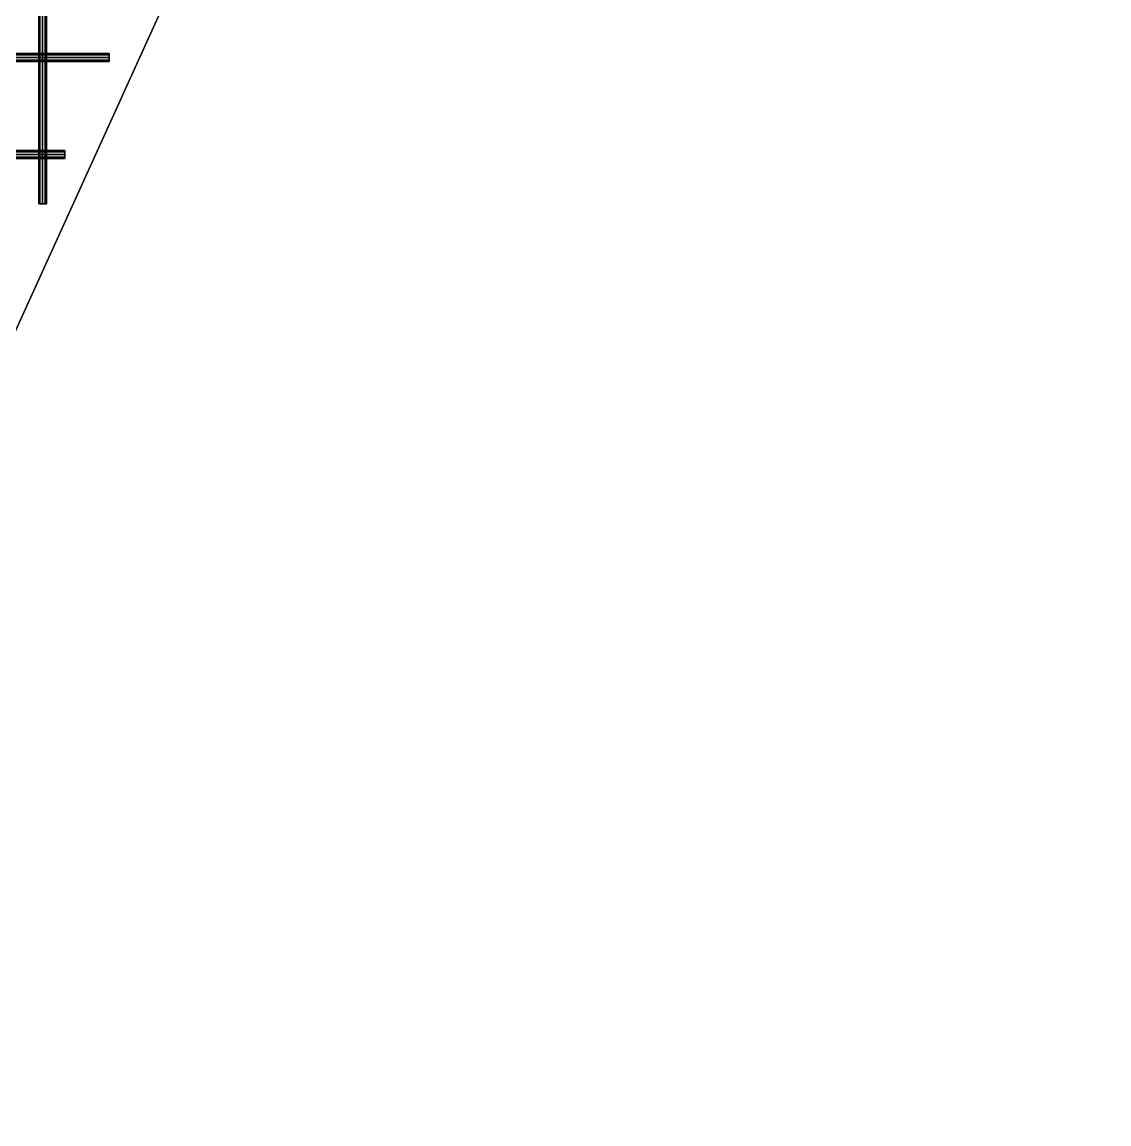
# Model space of a CAD drawing. Extents: x -6000 to 6000, y 0 to 6600.
# Drawn here: x 3758 to 6000, y 0 to 2273 of the extents above; entities that cross this region are included whole.
import ezdxf

# ---------------------------------------------------------------- set-up
doc = ezdxf.new("R2010")
doc.units = 0
for name, color, linetype in [('CONC', 251, 'CONTINUOUS'), ('REBAR-H', 4, 'CONTINUOUS'), ('REBAR-V', 3, 'CONTINUOUS')]:
    doc.layers.add(name, color=color, linetype=linetype)

msp = doc.modelspace()

# ---------------------------------------------------------------- linework, layer by layer
at = {"layer": 'CONC'}
msp.add_3dface([(3000, 0), (6000, 6600), (6000, 6600, 800), (3000, 0, 800)], dxfattribs=at)
at = {"layer": 'REBAR-H'}
for points in [[(-3937.077, 2205.657, 52.343), (-3937.077, 2208, 58), (3937.077, 2208, 58), (3937.077, 2205.657, 52.343)], [(-3937.077, 2208, 58), (-3937.077, 2205.657, 63.657), (3937.077, 2205.657, 63.657), (3937.077, 2208, 58)], [(-3937.077, 2205.657, 736.343), (-3937.077, 2208, 742), (3937.077, 2208, 742), (3937.077, 2205.657, 736.343)], [(-3937.077, 2208, 742), (-3937.077, 2205.657, 747.657), (3937.077, 2205.657, 747.657), (3937.077, 2208, 742)], [(-3937.077, 2200, 50), (-3937.077, 2205.657, 52.343), (3937.077, 2205.657, 52.343), (3937.077, 2200, 50)], [(-3937.077, 2205.657, 63.657), (-3937.077, 2200, 66), (3937.077, 2200, 66), (3937.077, 2205.657, 63.657)], [(-3937.077, 2200, 734), (-3937.077, 2205.657, 736.343), (3937.077, 2205.657, 736.343), (3937.077, 2200, 734)], [(-3937.077, 2205.657, 747.657), (-3937.077, 2200, 750), (3937.077, 2200, 750), (3937.077, 2205.657, 747.657)], [(-3937.077, 2194.343, 52.343), (-3937.077, 2200, 50), (3937.077, 2200, 50), (3937.077, 2194.343, 52.343)], [(-3937.077, 2200, 66), (-3937.077, 2194.343, 63.657), (3937.077, 2194.343, 63.657), (3937.077, 2200, 66)], [(-3937.077, 2194.343, 736.343), (-3937.077, 2200, 734), (3937.077, 2200, 734), (3937.077, 2194.343, 736.343)], [(-3937.077, 2200, 750), (-3937.077, 2194.343, 747.657), (3937.077, 2194.343, 747.657), (3937.077, 2200, 750)], [(-3937.077, 2192, 58), (-3937.077, 2194.343, 52.343), (3937.077, 2194.343, 52.343), (3937.077, 2192, 58)], [(-3937.077, 2194.343, 63.657), (-3937.077, 2192, 58), (3937.077, 2192, 58), (3937.077, 2194.343, 63.657)], [(-3937.077, 2192, 742), (-3937.077, 2194.343, 736.343), (3937.077, 2194.343, 736.343), (3937.077, 2192, 742)], [(-3937.077, 2194.343, 747.657), (-3937.077, 2192, 742), (3937.077, 2192, 742), (3937.077, 2194.343, 747.657)], [(-3846.168, 2005.657, 52.343), (-3846.168, 2008, 58), (3846.168, 2008, 58), (3846.168, 2005.657, 52.343)], [(-3846.168, 2008, 58), (-3846.168, 2005.657, 63.657), (3846.168, 2005.657, 63.657), (3846.168, 2008, 58)], [(-3846.168, 2005.657, 736.343), (-3846.168, 2008, 742), (3846.168, 2008, 742), (3846.168, 2005.657, 736.343)], [(-3846.168, 2008, 742), (-3846.168, 2005.657, 747.657), (3846.168, 2005.657, 747.657), (3846.168, 2008, 742)], [(-3846.168, 2000, 50), (-3846.168, 2005.657, 52.343), (3846.168, 2005.657, 52.343), (3846.168, 2000, 50)], [(-3846.168, 2005.657, 63.657), (-3846.168, 2000, 66), (3846.168, 2000, 66), (3846.168, 2005.657, 63.657)], [(-3846.168, 2000, 734), (-3846.168, 2005.657, 736.343), (3846.168, 2005.657, 736.343), (3846.168, 2000, 734)], [(-3846.168, 2005.657, 747.657), (-3846.168, 2000, 750), (3846.168, 2000, 750), (3846.168, 2005.657, 747.657)], [(-3846.168, 1994.343, 52.343), (-3846.168, 2000, 50), (3846.168, 2000, 50), (3846.168, 1994.343, 52.343)], [(-3846.168, 2000, 66), (-3846.168, 1994.343, 63.657), (3846.168, 1994.343, 63.657), (3846.168, 2000, 66)], [(-3846.168, 1994.343, 736.343), (-3846.168, 2000, 734), (3846.168, 2000, 734), (3846.168, 1994.343, 736.343)], [(-3846.168, 2000, 750), (-3846.168, 1994.343, 747.657), (3846.168, 1994.343, 747.657), (3846.168, 2000, 750)], [(-3846.168, 1992, 58), (-3846.168, 1994.343, 52.343), (3846.168, 1994.343, 52.343), (3846.168, 1992, 58)], [(-3846.168, 1994.343, 63.657), (-3846.168, 1992, 58), (3846.168, 1992, 58), (3846.168, 1994.343, 63.657)], [(-3846.168, 1992, 742), (-3846.168, 1994.343, 736.343), (3846.168, 1994.343, 736.343), (3846.168, 1992, 742)], [(-3846.168, 1994.343, 747.657), (-3846.168, 1992, 742), (3846.168, 1992, 742), (3846.168, 1994.343, 747.657)]]:
    msp.add_3dface(points, dxfattribs=at)
at = {"layer": 'REBAR-V'}
for points in [[(3794.343, 1898.43, 52.343), (3792, 1898.43, 58), (3792, 6542, 58), (3794.343, 6542, 52.343)], [(3792, 1898.43, 58), (3794.343, 1898.43, 63.657), (3794.343, 6542, 63.657), (3792, 6542, 58)], [(3794.343, 1898.43, 736.343), (3792, 1898.43, 742), (3792, 6542, 742), (3794.343, 6542, 736.343)], [(3792, 1898.43, 742), (3794.343, 1898.43, 747.657), (3794.343, 6542, 747.657), (3792, 6542, 742)], [(3800, 1898.43, 50), (3794.343, 1898.43, 52.343), (3794.343, 6542, 52.343), (3800, 6542, 50)], [(3794.343, 1898.43, 63.657), (3800, 1898.43, 66), (3800, 6542, 66), (3794.343, 6542, 63.657)], [(3800, 1898.43, 734), (3794.343, 1898.43, 736.343), (3794.343, 6542, 736.343), (3800, 6542, 734)], [(3794.343, 1898.43, 747.657), (3800, 1898.43, 750), (3800, 6542, 750), (3794.343, 6542, 747.657)], [(3805.657, 1898.43, 52.343), (3800, 1898.43, 50), (3800, 6542, 50), (3805.657, 6542, 52.343)], [(3800, 1898.43, 66), (3805.657, 1898.43, 63.657), (3805.657, 6542, 63.657), (3800, 6542, 66)], [(3805.657, 1898.43, 736.343), (3800, 1898.43, 734), (3800, 6542, 734), (3805.657, 6542, 736.343)], [(3800, 1898.43, 750), (3805.657, 1898.43, 747.657), (3805.657, 6542, 747.657), (3800, 6542, 750)], [(3808, 1898.43, 58), (3805.657, 1898.43, 52.343), (3805.657, 6542, 52.343), (3808, 6542, 58)], [(3805.657, 1898.43, 63.657), (3808, 1898.43, 58), (3808, 6542, 58), (3805.657, 6542, 63.657)], [(3808, 1898.43, 742), (3805.657, 1898.43, 736.343), (3805.657, 6542, 736.343), (3808, 6542, 742)], [(3805.657, 1898.43, 747.657), (3808, 1898.43, 742), (3808, 6542, 742), (3805.657, 6542, 747.657)]]:
    msp.add_3dface(points, dxfattribs=at)

doc.saveas('drawing.dxf')
